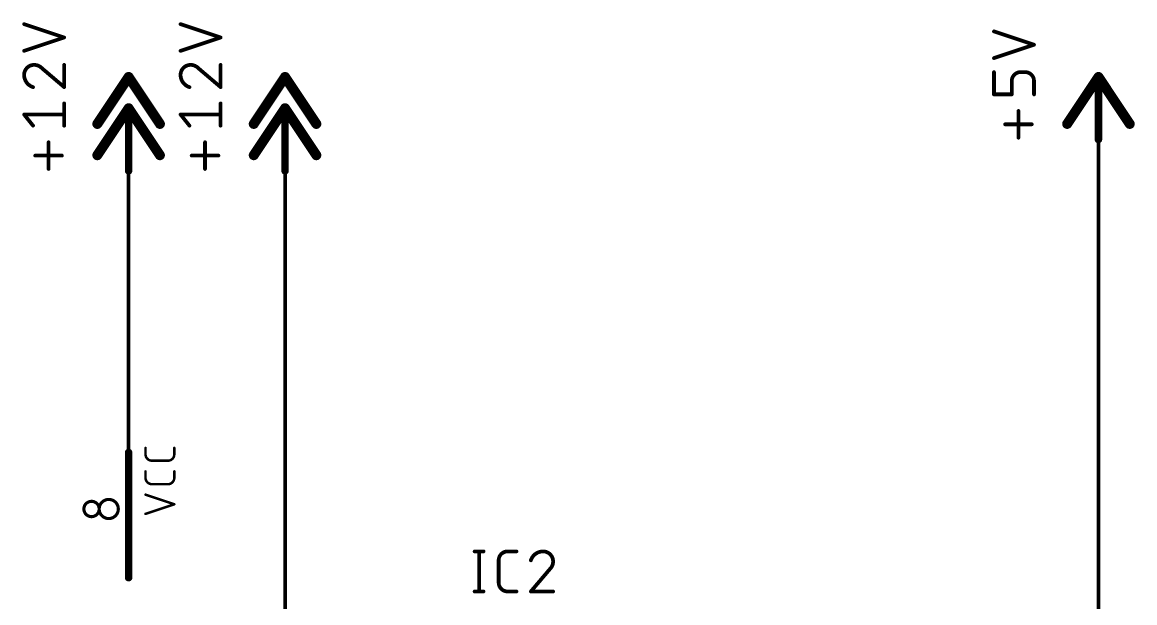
# Model space of a CAD drawing. Extents: x -177 to 163, y -159 to 163.
# Drawn here: x -11.94 to 33.22, y 62.48 to 86.04 of the extents above; entities that cross this region are included whole.
import ezdxf

# ---------------------------------------------------------------- set-up
doc = ezdxf.new("R2010")
doc.units = 0
for name, color, linetype in [('91', 122, 'CONTINUOUS'), ('94', 12, 'CONTINUOUS'), ('95', 251, 'CONTINUOUS'), ('96', 251, 'CONTINUOUS')]:
    doc.layers.add(name, color=color, linetype=linetype)

msp = doc.modelspace()

# ---------------------------------------------------------------- linework, layer by layer
at = {"layer": '91', "const_width": 0.1524}
for points in [[(31.75, 57.15), (31.75, 81.28)], [(-7.62, 80.01), (-7.62, 68.58)], [(-1.27, 80.01), (-1.27, 57.15)]]:
    msp.add_lwpolyline(points, dxfattribs=at)
at = {"layer": '91', "const_width": 0.0762}
for points in [[(31.7881, 81.28, 1), (31.7119, 81.28)], [(-7.5819, 80.01, 1), (-7.6581, 80.01)], [(-1.2319, 80.01, 1), (-1.3081, 80.01)], [(-7.6581, 68.58, 1), (-7.5819, 68.58)]]:
    msp.add_lwpolyline(points, format="xyb", dxfattribs=at)
at = {"layer": '94'}
for points, const_width in [([(-7.62, 83.82), (-8.89, 81.915)], 0.4064), ([(-6.35, 81.915), (-7.62, 83.82)], 0.4064), ([(-1.27, 83.82), (-2.54, 81.915)], 0.4064), ([(0, 81.915), (-1.27, 83.82)], 0.4064), ([(31.75, 83.82), (30.48, 81.915)], 0.4064), ([(33.02, 81.915), (31.75, 83.82)], 0.4064), ([(31.75, 81.28), (31.75, 83.82)], 0.3048), ([(31.75, 81.28), (31.75, 83.82)], 0.1524), ([(-7.62, 82.55), (-8.89, 80.645)], 0.4064), ([(-6.35, 80.645), (-7.62, 82.55)], 0.4064), ([(-7.62, 80.01), (-7.62, 82.55)], 0.3048), ([(-1.27, 82.55), (-2.54, 80.645)], 0.4064), ([(0, 80.645), (-1.27, 82.55)], 0.4064), ([(-1.27, 80.01), (-1.27, 82.55)], 0.3048), ([(-7.62, 80.01), (-7.62, 82.55)], 0.1524), ([(-1.27, 80.01), (-1.27, 82.55)], 0.1524), ([(-7.62, 68.58), (-7.62, 63.5)], 0.3048), ([(-7.62, 68.58), (-7.62, 63.5)], 0.1524)]:
    msp.add_lwpolyline(points, dxfattribs=dict(at, const_width=const_width))
for points, const_width in [([(-7.5355, 83.8764, 1), (-7.7045, 83.7636)], 0.2032), ([(-7.5355, 83.7636, 1), (-7.7045, 83.8764)], 0.2032), ([(-1.1855, 83.8764, 1), (-1.3545, 83.7636)], 0.2032), ([(-1.1855, 83.7636, 1), (-1.3545, 83.8764)], 0.2032), ([(31.8345, 83.8764, 1), (31.6655, 83.7636)], 0.2032), ([(31.8345, 83.7636, 1), (31.6655, 83.8764)], 0.2032), ([(31.8262, 83.82, 1), (31.6738, 83.82)], 0.1524), ([(31.7881, 83.82, 1), (31.7119, 83.82)], 0.0762), ([(-7.5355, 82.6064, 1), (-7.7045, 82.4936)], 0.2032), ([(-7.5355, 82.4936, 1), (-7.7045, 82.6064)], 0.2032), ([(-7.5438, 82.55, 1), (-7.6962, 82.55)], 0.1524), ([(-1.1855, 82.6064, 1), (-1.3545, 82.4936)], 0.2032), ([(-1.1855, 82.4936, 1), (-1.3545, 82.6064)], 0.2032), ([(-1.1938, 82.55, 1), (-1.3462, 82.55)], 0.1524), ([(-7.5819, 82.55, 1), (-7.6581, 82.55)], 0.0762), ([(-1.2319, 82.55, 1), (-1.3081, 82.55)], 0.0762), ([(-8.9745, 81.9714, 1), (-8.8055, 81.8586)], 0.2032), ([(-6.4345, 81.8586, 1), (-6.2655, 81.9714)], 0.2032), ([(-2.6245, 81.9714, 1), (-2.4555, 81.8586)], 0.2032), ([(-0.0845, 81.8586, 1), (0.0845, 81.9714)], 0.2032), ([(30.3955, 81.9714, 1), (30.5645, 81.8586)], 0.2032), ([(32.9355, 81.8586, 1), (33.1045, 81.9714)], 0.2032), ([(31.6738, 81.28, 1), (31.8262, 81.28)], 0.1524), ([(31.7119, 81.28, 1), (31.7881, 81.28)], 0.0762), ([(-8.9745, 80.7014, 1), (-8.8055, 80.5886)], 0.2032), ([(-6.4345, 80.5886, 1), (-6.2655, 80.7014)], 0.2032), ([(-2.6245, 80.7014, 1), (-2.4555, 80.5886)], 0.2032), ([(-0.0845, 80.5886, 1), (0.0845, 80.7014)], 0.2032), ([(-7.6962, 80.01, 1), (-7.5438, 80.01)], 0.1524), ([(-7.6581, 80.01, 1), (-7.5819, 80.01)], 0.0762), ([(-1.3462, 80.01, 1), (-1.1938, 80.01)], 0.1524), ([(-1.3081, 80.01, 1), (-1.2319, 80.01)], 0.0762), ([(-7.5438, 68.58, 1), (-7.6962, 68.58)], 0.1524), ([(-7.5819, 68.58, 1), (-7.6581, 68.58)], 0.0762), ([(-7.6962, 63.5, 1), (-7.5438, 63.5)], 0.1524), ([(-7.6581, 63.5, 1), (-7.5819, 63.5)], 0.0762)]:
    msp.add_lwpolyline(points, format="xyb", dxfattribs=dict(at, const_width=const_width))
at = {"layer": '95'}
for points, const_width in [([(-6.9342, 68.5075), (-6.9342, 68.7672)], 0.1016), ([(-5.7658, 68.7672), (-5.7658, 68.5075)], 0.1016), ([(-6.0254, 68.2479), (-6.6746, 68.2479)], 0.1016), ([(-6.9342, 67.555), (-6.9342, 67.8147)], 0.1016), ([(-5.7658, 67.8147), (-5.7658, 67.555)], 0.1016), ([(-6.0254, 67.2954), (-6.6746, 67.2954)], 0.1016), ([(-5.7658, 66.4803), (-6.9342, 66.8697)], 0.1016), ([(-6.9342, 66.0908), (-5.7658, 66.4803)], 0.1016), ([(6.4262, 64.5668), (6.7874, 64.5668)], 0.1524), ([(6.6068, 64.5668), (6.6068, 62.9412)], 0.1524), ([(7.7631, 64.5668), (8.1243, 64.5668)], 0.1524), ([(7.4018, 63.3024), (7.4018, 64.2056)], 0.1524), ([(9.476, 63.8443), (8.7084, 62.9412)], 0.1524), ([(6.4262, 62.9412), (6.7874, 62.9412)], 0.1524), ([(8.1243, 62.9412), (7.7631, 62.9412)], 0.1524), ([(8.7084, 62.9412), (9.6115, 62.9412)], 0.1524)]:
    msp.add_lwpolyline(points, dxfattribs=dict(at, const_width=const_width))
for points, const_width in [([(-6.9088, 68.7672, 1), (-6.9596, 68.7672)], 0.0508), ([(-5.7404, 68.7672, 1), (-5.7912, 68.7672)], 0.0508), ([(-6.9342, 68.5075, 0.4142), (-6.6746, 68.2479)], 0.1016), ([(-6.9088, 68.5075, 1), (-6.9596, 68.5075)], 0.0508), ([(-6.9596, 68.5075, 1), (-6.9088, 68.5075)], 0.0508), ([(-6.6746, 68.2733, 1), (-6.6746, 68.2225)], 0.0508), ([(-6.6746, 68.2225, 1), (-6.6746, 68.2733)], 0.0508), ([(-6.0254, 68.2479, 0.4142), (-5.7658, 68.5075)], 0.1016), ([(-6.0254, 68.2733, 1), (-6.0254, 68.2225)], 0.0508), ([(-6.0254, 68.2225, 1), (-6.0254, 68.2733)], 0.0508), ([(-5.7404, 68.5075, 1), (-5.7912, 68.5075)], 0.0508), ([(-5.7912, 68.5075, 1), (-5.7404, 68.5075)], 0.0508), ([(-6.9088, 67.8147, 1), (-6.9596, 67.8147)], 0.0508), ([(-5.7404, 67.8147, 1), (-5.7912, 67.8147)], 0.0508), ([(-6.9342, 67.555, 0.4142), (-6.6746, 67.2954)], 0.1016), ([(-6.9088, 67.555, 1), (-6.9596, 67.555)], 0.0508), ([(-6.9596, 67.555, 1), (-6.9088, 67.555)], 0.0508), ([(-6.6746, 67.3208, 1), (-6.6746, 67.27)], 0.0508), ([(-6.6746, 67.27, 1), (-6.6746, 67.3208)], 0.0508), ([(-6.0254, 67.2954, 0.4142), (-5.7658, 67.555)], 0.1016), ([(-6.0254, 67.3208, 1), (-6.0254, 67.27)], 0.0508), ([(-6.0254, 67.27, 1), (-6.0254, 67.3208)], 0.0508), ([(-5.7404, 67.555, 1), (-5.7912, 67.555)], 0.0508), ([(-5.7912, 67.555, 1), (-5.7404, 67.555)], 0.0508), ([(-6.9262, 66.8938, 1), (-6.9422, 66.8456)], 0.0508), ([(-9.1257, 66.5988, 1), (-9.1257, 65.9779)], 0.127), ([(-9.1257, 65.9779, 1), (-9.1257, 66.5988)], 0.127), ([(-9.1257, 66.6305, 1), (-9.1257, 66.567)], 0.0635), ([(-9.1257, 66.567, 1), (-9.1257, 66.6305)], 0.0635), ([(-8.4272, 66.6764, 1), (-8.4272, 65.9003)], 0.127), ([(-8.4272, 66.7082, 1), (-8.4272, 66.6447)], 0.0635), ([(-8.4272, 65.9003, 1), (-8.4272, 66.6764)], 0.127), ([(-8.4272, 66.6447, 1), (-8.4272, 66.7082)], 0.0635), ([(-5.7578, 66.4562, 1), (-5.7738, 66.5044)], 0.0508), ([(-5.7738, 66.4562, 1), (-5.7578, 66.5044)], 0.0508), ([(-9.1257, 66.0097, 1), (-9.1257, 65.9462)], 0.0635), ([(-9.1257, 65.9462, 1), (-9.1257, 66.0097)], 0.0635), ([(-8.4272, 65.932, 1), (-8.4272, 65.8685)], 0.0635), ([(-8.4272, 65.8685, 1), (-8.4272, 65.9321)], 0.0635), ([(-6.9422, 66.1149, 1), (-6.9262, 66.0667)], 0.0508), ([(6.4262, 64.6049, 1), (6.4262, 64.5287)], 0.0762), ([(6.6449, 64.5668, 1), (6.5687, 64.5668)], 0.0762), ([(6.7874, 64.5287, 1), (6.7874, 64.6049)], 0.0762), ([(7.7631, 64.5668, 0.4142), (7.4018, 64.2056)], 0.1524), ([(7.7631, 64.6049, 1), (7.7631, 64.5287)], 0.0762), ([(7.7631, 64.5287, 1), (7.7631, 64.6049)], 0.0762), ([(8.1243, 64.5287, 1), (8.1243, 64.6049)], 0.0762), ([(9.2051, 64.5668, 0.3252), (8.7084, 64.2056)], 0.1524), ([(9.6115, 64.1604, 0.4142), (9.2051, 64.5668)], 0.1524), ([(9.2051, 64.6049, 1), (9.2051, 64.5287)], 0.0762), ([(9.2051, 64.5287, 1), (9.2051, 64.6049)], 0.0762), ([(7.4399, 64.2056, 1), (7.3637, 64.2056)], 0.0762), ([(7.3637, 64.2056, 1), (7.4399, 64.2056)], 0.0762), ([(8.6721, 64.2173, 1), (8.7446, 64.1938)], 0.0762), ([(9.476, 63.8443, 0.2053), (9.6115, 64.1604)], 0.1524), ([(9.6496, 64.1604, 1), (9.5734, 64.1604)], 0.0762), ([(9.5734, 64.1604, 1), (9.6496, 64.1604)], 0.0762), ([(9.4497, 63.8719, 1), (9.5023, 63.8167)], 0.0762), ([(9.505, 63.8196, 1), (9.447, 63.869)], 0.0762), ([(7.4018, 63.3024, 0.4142), (7.7631, 62.9412)], 0.1524), ([(7.4399, 63.3024, 1), (7.3637, 63.3024)], 0.0762), ([(7.3637, 63.3024, 1), (7.4399, 63.3024)], 0.0762), ([(6.4262, 62.9793, 1), (6.4262, 62.9031)], 0.0762), ([(6.5687, 62.9412, 1), (6.6449, 62.9412)], 0.0762), ([(6.7874, 62.9031, 1), (6.7874, 62.9793)], 0.0762), ([(7.7631, 62.9793, 1), (7.7631, 62.9031)], 0.0762), ([(7.7631, 62.9031, 1), (7.7631, 62.9793)], 0.0762), ([(8.1243, 62.9031, 1), (8.1243, 62.9793)], 0.0762), ([(8.6793, 62.9659, 1), (8.7374, 62.9165)], 0.0762), ([(8.7084, 62.9793, 1), (8.7084, 62.9031)], 0.0762), ([(9.6115, 62.9031, 1), (9.6115, 62.9793)], 0.0762)]:
    msp.add_lwpolyline(points, format="xyb", dxfattribs=dict(at, const_width=const_width))
at = {"layer": '96', "const_width": 0.1524}
for points in [[(-10.2362, 85.4216), (-11.8618, 85.9635)], [(-3.8862, 85.4216), (-5.5118, 85.9635)], [(-11.8618, 84.8798), (-10.2362, 85.4216)], [(-5.5118, 84.8798), (-3.8862, 85.4216)], [(29.1338, 85.1285), (27.5082, 85.6704)], [(27.5082, 84.5867), (29.1338, 85.1285)], [(-11.1393, 84.1746), (-10.2362, 83.407)], [(-10.2362, 83.407), (-10.2362, 84.3101)], [(-4.7893, 84.1746), (-3.8862, 83.407)], [(-3.8862, 83.407), (-3.8862, 84.3101)], [(27.5082, 83.1138), (27.5082, 84.017)], [(28.7726, 84.017), (28.5919, 84.017)], [(28.2307, 83.6557), (28.2307, 83.1138)], [(29.1338, 83.1138), (29.1338, 83.6557)], [(28.2307, 83.1138), (27.5082, 83.1138)], [(-10.2362, 81.8438), (-10.2362, 82.7469)], [(-3.8862, 81.8438), (-3.8862, 82.7469)], [(-11.5006, 81.8438), (-11.8618, 82.2954)], [(-11.8618, 82.2954), (-10.2362, 82.2954)], [(-5.1506, 81.8438), (-5.5118, 82.2954)], [(-5.5118, 82.2954), (-3.8862, 82.2954)], [(28.5016, 81.3562), (28.5016, 82.4399)], [(29.0435, 81.8981), (27.9598, 81.8981)], [(-10.8684, 80.0862), (-10.8684, 81.1699)], [(-4.5184, 80.0862), (-4.5184, 81.1699)], [(-10.3265, 80.6281), (-11.4102, 80.6281)], [(-3.9765, 80.6281), (-5.0602, 80.6281)]]:
    msp.add_lwpolyline(points, dxfattribs=at)
at = {"layer": '96'}
for points, const_width in [([(-11.8498, 85.9997, 1), (-11.8738, 85.9274)], 0.0762), ([(-5.4998, 85.9997, 1), (-5.5238, 85.9274)], 0.0762), ([(-10.2242, 85.3855, 1), (-10.2482, 85.4578)], 0.0762), ([(-10.2482, 85.3855, 1), (-10.2242, 85.4578)], 0.0762), ([(-3.8742, 85.3855, 1), (-3.8982, 85.4578)], 0.0762), ([(-3.8982, 85.3855, 1), (-3.8742, 85.4578)], 0.0762), ([(27.5202, 85.7065, 1), (27.4962, 85.6342)], 0.0762), ([(-11.8738, 84.9159, 1), (-11.8498, 84.8436)], 0.0762), ([(-5.5238, 84.9159, 1), (-5.4998, 84.8436)], 0.0762), ([(29.1458, 85.0924, 1), (29.1218, 85.1647)], 0.0762), ([(29.1218, 85.0924, 1), (29.1458, 85.1647)], 0.0762), ([(27.4962, 84.6228, 1), (27.5202, 84.5505)], 0.0762), ([(-11.4554, 84.3101, 0.4142), (-11.8618, 83.9037)], 0.1524), ([(-11.1393, 84.1746, 0.2053), (-11.4554, 84.3101)], 0.1524), ([(-11.4554, 84.3482, 1), (-11.4554, 84.272)], 0.0762), ([(-11.4554, 84.272, 1), (-11.4554, 84.3482)], 0.0762), ([(-11.1146, 84.2036, 1), (-11.164, 84.1456)], 0.0762), ([(-11.1669, 84.1483, 1), (-11.1117, 84.2009)], 0.0762), ([(-10.1981, 84.3101, 1), (-10.2743, 84.3101)], 0.0762), ([(-5.1054, 84.3101, 0.4142), (-5.5118, 83.9037)], 0.1524), ([(-4.7893, 84.1746, 0.2053), (-5.1054, 84.3101)], 0.1524), ([(-5.1054, 84.3482, 1), (-5.1054, 84.272)], 0.0762), ([(-5.1054, 84.272, 1), (-5.1054, 84.3482)], 0.0762), ([(-4.7646, 84.2036, 1), (-4.814, 84.1456)], 0.0762), ([(-4.8169, 84.1483, 1), (-4.7617, 84.2009)], 0.0762), ([(-3.8481, 84.3101, 1), (-3.9243, 84.3101)], 0.0762), ([(27.5463, 84.017, 1), (27.4701, 84.017)], 0.0762), ([(28.5919, 84.017, 0.4142), (28.2307, 83.6557)], 0.1524), ([(28.5919, 84.0551, 1), (28.5919, 83.9789)], 0.0762), ([(28.5919, 83.9789, 1), (28.5919, 84.0551)], 0.0762), ([(29.1338, 83.6557, 0.4142), (28.7726, 84.017)], 0.1524), ([(28.7726, 84.0551, 1), (28.7726, 83.9789)], 0.0762), ([(28.7726, 83.9789, 1), (28.7726, 84.0551)], 0.0762), ([(-11.8618, 83.9037, 0.3252), (-11.5006, 83.407)], 0.1524), ([(-11.8237, 83.9037, 1), (-11.8999, 83.9037)], 0.0762), ([(-11.8999, 83.9037, 1), (-11.8237, 83.9037)], 0.0762), ([(-5.5118, 83.9037, 0.3252), (-5.1506, 83.407)], 0.1524), ([(-5.4737, 83.9037, 1), (-5.5499, 83.9037)], 0.0762), ([(-5.5499, 83.9037, 1), (-5.4737, 83.9037)], 0.0762), ([(28.2688, 83.6557, 1), (28.1926, 83.6557)], 0.0762), ([(28.1926, 83.6557, 1), (28.2688, 83.6557)], 0.0762), ([(29.1719, 83.6557, 1), (29.0957, 83.6557)], 0.0762), ([(29.0957, 83.6557, 1), (29.1719, 83.6557)], 0.0762), ([(-11.5123, 83.3707, 1), (-11.4888, 83.4432)], 0.0762), ([(-10.2743, 83.407, 1), (-10.1981, 83.407)], 0.0762), ([(-10.2609, 83.3779, 1), (-10.2115, 83.436)], 0.0762), ([(-5.1623, 83.3707, 1), (-5.1388, 83.4432)], 0.0762), ([(-3.9243, 83.407, 1), (-3.8481, 83.407)], 0.0762), ([(-3.9109, 83.3779, 1), (-3.8615, 83.436)], 0.0762), ([(27.5082, 83.1519, 1), (27.5082, 83.0757)], 0.0762), ([(27.4701, 83.1138, 1), (27.5463, 83.1138)], 0.0762), ([(28.1926, 83.1138, 1), (28.2688, 83.1138)], 0.0762), ([(28.2307, 83.0757, 1), (28.2307, 83.1519)], 0.0762), ([(29.0957, 83.1138, 1), (29.1719, 83.1138)], 0.0762), ([(-10.1981, 82.7469, 1), (-10.2743, 82.7469)], 0.0762), ([(-3.8481, 82.7469, 1), (-3.9243, 82.7469)], 0.0762), ([(-11.832, 82.3192, 1), (-11.8916, 82.2716)], 0.0762), ([(-11.8618, 82.3335, 1), (-11.8618, 82.2573)], 0.0762), ([(-10.2362, 82.2573, 1), (-10.2362, 82.3335)], 0.0762), ([(-5.482, 82.3192, 1), (-5.5416, 82.2716)], 0.0762), ([(-5.5118, 82.3335, 1), (-5.5118, 82.2573)], 0.0762), ([(-3.8862, 82.2573, 1), (-3.8862, 82.3335)], 0.0762), ([(28.5397, 82.4399, 1), (28.4635, 82.4399)], 0.0762), ([(-11.5303, 81.82, 1), (-11.4708, 81.8676)], 0.0762), ([(-10.2743, 81.8438, 1), (-10.1981, 81.8438)], 0.0762), ([(-5.1803, 81.82, 1), (-5.1208, 81.8676)], 0.0762), ([(-3.9243, 81.8438, 1), (-3.8481, 81.8438)], 0.0762), ([(27.9598, 81.9362, 1), (27.9598, 81.86)], 0.0762), ([(29.0435, 81.86, 1), (29.0435, 81.9362)], 0.0762), ([(28.4635, 81.3562, 1), (28.5397, 81.3562)], 0.0762), ([(-10.8303, 81.1699, 1), (-10.9065, 81.1699)], 0.0762), ([(-4.4803, 81.1699, 1), (-4.5565, 81.1699)], 0.0762), ([(-11.4102, 80.6662, 1), (-11.4102, 80.59)], 0.0762), ([(-10.3265, 80.59, 1), (-10.3265, 80.6662)], 0.0762), ([(-5.0602, 80.6662, 1), (-5.0602, 80.59)], 0.0762), ([(-3.9765, 80.59, 1), (-3.9765, 80.6662)], 0.0762), ([(-10.9065, 80.0862, 1), (-10.8303, 80.0862)], 0.0762), ([(-4.5565, 80.0862, 1), (-4.4803, 80.0862)], 0.0762)]:
    msp.add_lwpolyline(points, format="xyb", dxfattribs=dict(at, const_width=const_width))

doc.saveas('drawing.dxf')
